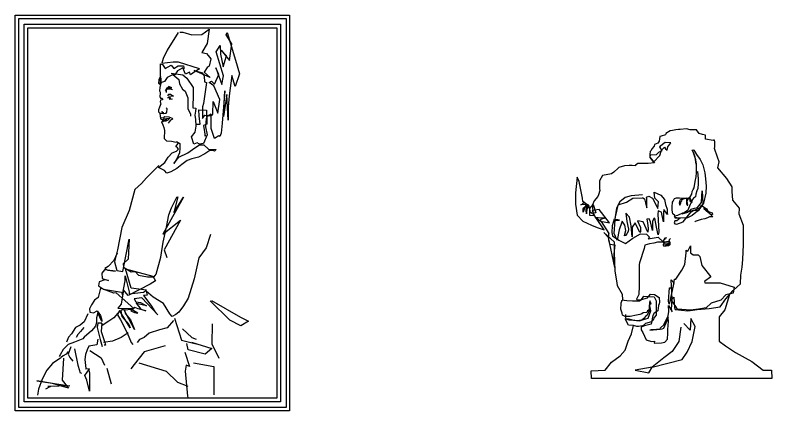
# Model space of a CAD drawing. Header units: millimetres. Extents: x 351279 to 387190, y -1289537 to -1277077.
# Drawn here: x 379071 to 380356, y -1288614 to -1287942 of the extents above; entities that cross this region are included whole.
import ezdxf

# ---------------------------------------------------------------- set-up
doc = ezdxf.new("R2010")
doc.units = ezdxf.units.MM
doc.header["$LTSCALE"] = 20
doc.layers.add('饰品', color=7, linetype='Continuous')

# ---------------------------------------------------------------- blocks, each defined once
blk = doc.blocks.new('装饰物2')
at = {"color": 8}
for points in [[(206.8, 573.3), (193.9, 575.3), (193.9, 582.1), (188.5, 583.4), (183.1, 585.4), (178.4, 591.5), (171, 591.5), (167.6, 591.5), (161.5, 592.9), (150.7, 592.2), (148, 592.2), (143.3, 591.5), (137.9, 590.2), (133.9, 589.5), (126.4, 585.4), (125.8, 582.7), (118.3, 580.7), (116.3, 580), (115, 571.9), (112.9, 568.6), (107.5, 566.5), (106.9, 563.8), (102.8, 559.1), (101.5, 556.4), (100.1, 554.4), (99.4, 550.3), (99.4, 544.3), (105.5, 536.2), (116.3, 547.7), (119, 557.1), (124.4, 561.8), (125.8, 559.1), (128.5, 557.1), (129.8, 562.5), (135.2, 569.2), (125.1, 569.9), (115.6, 562.5), (119.7, 555.7), (114.3, 553), (110.2, 549), (100.1, 548.3), (99.4, 545), (107.5, 535.5), (96.7, 534.2), (88.6, 534.2), (79.2, 534.2), (75.1, 531.5), (75.1, 530.1), (69.1, 530.8), (64.3, 530.8), (56.2, 530.1), (46.8, 527.4), (45.4, 526.1), (38, 519.3), (34, 516.6), (19.1, 513.9), (13.7, 504.5), (13.7, 491), (14.4, 488.3), (12.4, 480.9), (11, 478.2), (4.9, 470.7), (2.2, 464), (2.2, 459.9), (2.9, 446.5), (2.9, 445.1), (-2.5, 445.8), (-2.5, 457.9), (2.9, 464.7), (7.6, 450.5), (1.5, 449.2), (-1.2, 451.2), (-3.9, 462), (-14.7, 469.4), (-15.3, 475.5), (-18, 489.6), (-19.4, 497.7), (-20.7, 503.8), (-24.1, 511.2), (-26.8, 484.2), (-26.8, 465.3), (-24.1, 446.5), (-14.7, 436.3), (0.2, 429.6), (9.7, 425.5), (21.8, 421.5), (7.6, 442.4), (11.7, 442.4), (24.5, 441.7), (15.7, 439), (15.7, 436.3), (30.6, 433.6), (13, 455.9), (1.5, 454.5), (6.3, 443.1), (16.4, 435.7), (29.9, 415.4), (29.2, 414.1), (29.2, 404.6), (30.6, 397.2), (40, 395.9), (39.4, 391.1), (38, 380.3), (38, 366.8), (40, 357.4), (29.2, 408.7), (21.1, 416.8), (38.7, 401.2), (38.7, 383.7), (40, 351.3), (42.7, 335.1), (44.1, 327), (52.2, 312.2), (52.9, 302.7), (55.6, 302.1), (60.3, 301.4), (69.7, 300.7), (81.9, 300.7), (85.3, 303.4), (89.3, 308.8), (106.9, 307.5), (110.2, 300.7), (110.2, 284.5), (110.2, 276.4), (106.9, 272.4), (104.8, 268.3), (102.1, 265), (92, 262.3), (89.3, 259.6), (86.6, 258.2), (79.9, 257.5), (77.2, 257.5), (71.8, 258.9), (63, 259.6), (57.6, 270.4), (63.7, 270.4), (71.8, 268.3), (81.9, 267), (83.2, 267.7), (88.6, 269), (96.7, 271.7), (100.8, 283.9), (99.4, 292.6), (100.1, 296), (101.5, 296), (99.4, 300.7), (98.1, 292.6), (98.1, 285.9), (95.4, 283.9), (94, 281.2), (88, 280.5), (85.9, 279.1), (82.6, 277.8), (76.5, 276.4), (65.7, 274.4), (57.6, 274.4), (52.9, 276.4), (52.2, 279.8), (50.2, 286.6), (50.2, 289.3), (50.8, 293.3), (50.8, 297.4), (51.5, 300.1), (51.5, 301.4), (53.5, 302.7)], [(87, 481.1), (67.4, 479.2), (57.3, 476.7), (48.5, 469.1), (42.8, 458.4), (40.3, 443.9), (40.3, 441.4), (42.8, 450.2), (45.3, 464.1), (59.9, 468.5), (70.6, 475.4), (86.3, 476), (87.6, 476), (90.1, 474.1), (92, 467.2), (94.5, 459), (94.5, 474.8), (93.9, 477.3), (97.7, 478.6), (104, 475.4), (111.6, 460.3), (112.8, 457.8), (114.1, 469.1), (107.8, 475.4), (106.5, 485.5), (117.9, 480.4), (124.2, 472.9), (126.1, 464.7), (128.6, 456.5), (128.6, 450.2), (129.2, 447.7), (122.9, 455.9), (122.3, 450.8), (122.3, 444.5), (122.3, 435.1), (119.1, 451.4), (113.5, 454), (112.8, 448.3), (114.7, 418), (113.5, 413), (110.9, 426.2), (107.8, 441.4), (105.9, 440.7), (104, 435.7), (104, 420.6), (100.2, 435.1), (98.3, 440.1), (94.5, 439.5), (95.2, 433.2), (96.4, 423.7), (95.8, 417.4), (88.2, 435.1), (78.1, 436.9), (83.2, 425.6), (83.2, 418.7), (82.6, 416.8), (74.4, 433.2), (69.3, 426.2), (69.3, 409.8), (67.4, 428.1), (64.9, 443.3), (58.6, 449.6), (60.5, 435.7), (63, 422.4), (62.4, 418.7), (60.5, 414.9), (58, 411.7), (56.1, 411.1), (56.7, 414.3), (58.6, 420.6), (56.7, 429.4), (52.3, 436.3), (51.7, 434.4), (47.2, 421.8), (44.1, 404.2), (39, 415.5), (40.3, 438.2), (47.9, 438.2), (39, 439.5), (35.3, 428.1), (34.6, 416.8), (35.9, 411.1), (46.6, 404.2), (58, 398.5), (70.6, 407.3), (83.2, 414.9), (93.9, 414.3), (99, 409.2), (96.4, 406.1), (113.5, 409.2), (122.3, 400.4), (112.2, 400.4), (105.9, 399.1), (99, 397.9), (90.8, 395.3), (89.5, 389.7), (81.9, 365.7), (81.3, 362.6), (81.3, 354.4), (81.3, 332.3), (81.3, 326), (80.7, 311.5), (76.9, 303.9), (78.1, 302.7), (85.1, 303.3), (95.2, 305.8), (100.2, 312.1), (107.2, 311.5), (115.4, 306.5), (116, 298.9), (115.4, 295.7), (114.1, 293.2), (112.8, 283.8), (106.5, 280), (104.6, 276.2), (102.1, 264.2), (101.5, 261.1), (90.1, 258.5), (84.5, 256), (84.5, 251.6), (87.6, 247.2), (93.3, 234.6), (102.1, 232.1), (107.2, 232.7), (106.5, 228.9), (119.1, 229.5), (124.8, 230.8), (129.2, 235.9), (129.9, 245.9), (129.9, 252.2), (131.1, 266.1), (130.5, 272.4), (128, 266.7), (122.3, 254.1), (119.8, 252.9), (101.5, 251.6), (99.6, 251), (116.6, 252.9), (117.3, 254.8), (122.9, 260.4), (130.5, 275.6), (131.8, 283.1), (131.1, 293.2), (137.4, 282.5), (136.2, 286.3), (137.4, 303.9), (135.5, 336.7), (140, 331.7), (132.4, 295.1), (131.1, 300.2), (133, 322.8), (138.7, 322.8), (141.2, 338), (143.7, 338), (153.8, 353.1), (158.9, 362.6), (160.8, 382.7), (160.8, 387.1), (163.9, 385.3), (168.3, 394.1), (168.3, 382.7), (172.8, 379), (181.6, 379), (184.1, 376.4), (187.9, 360.7), (203, 341.8), (192.3, 333.6), (192.9, 331.7), (218.8, 331.7), (242.8, 324.1), (240.9, 314), (228.3, 310.9), (220.1, 302), (203.7, 297), (194.8, 288.8), (182.2, 286.9), (168.3, 285), (146.3, 286.9), (143.7, 291.3), (135.5, 302.7), (140, 307.1), (141.2, 289.4), (142.5, 286.3), (163.9, 283.8), (179.7, 286.3), (199.9, 288.2), (218.8, 290.7), (228.3, 304.6), (240.9, 318.4), (253.5, 329.8), (254.1, 344.3), (256, 358.1), (257.3, 371.4), (258.5, 396.6), (258.5, 414.9), (258.5, 428.8), (251, 448.3), (251.6, 458.4), (240.3, 472.2), (239, 486.7), (239, 494.3), (230.2, 508.8), (215, 527.1), (216.9, 537.2), (214.4, 544.7), (209.3, 559.9), (210, 562.4), (210, 571.2), (209.3, 573.7), (207.5, 573.7)], [(171.4, 555.9), (172.6, 557.5), (173.9, 557.1), (175.1, 555), (178.8, 549.7), (184.6, 541), (189.2, 531.9), (192.5, 518.3), (194.1, 508), (194.9, 495.6), (194.5, 483.7), (190.4, 466.8), (184.2, 457.7), (180.5, 453.1), (171, 446.1), (163.1, 442), (150.8, 441.2), (142.1, 441.2), (141.7, 446.1), (138.4, 448.6), (137.1, 455.2), (137.1, 460.6), (137.6, 468.8), (139.2, 470.5), (141.3, 475), (144.6, 475.8), (147.9, 475.8), (149.9, 475.8), (154.1, 475.4), (158.2, 475.4), (164.4, 475.4), (168.1, 477.5), (170.6, 482.4), (171.4, 486.6), (173.1, 489.9), (174.7, 492.7), (176.4, 503.5), (178, 511.3), (178.8, 518.3), (178.8, 527.4), (178.8, 533.2), (177.6, 540.6), (173.5, 552.2), (171.8, 555.5), (173.9, 550.5), (175.5, 545.6), (176.4, 541.4), (176.8, 535.7), (178, 531.5), (178, 518.7), (180.1, 520.4), (181.3, 508.4), (181.3, 500.2), (180.9, 491.9), (179.3, 487.8), (177.6, 482.4), (176.8, 477.5), (173.5, 475.4), (171.8, 472.9), (169.8, 468), (167.7, 464.7), (164, 455.2), (162.7, 453.6), (156.5, 449.8), (154.5, 449), (163.6, 451.5), (169.8, 456.4), (175.1, 458.1), (180.1, 459.7), (187.1, 468), (187.9, 478.7), (188.3, 487.8), (189.6, 465.5), (184.2, 458.9), (175.9, 455.2), (168.9, 453.1), (162.7, 451.5), (154.9, 449.8), (146.6, 446.1), (141.3, 444.9), (140.9, 444.1), (144.6, 442.4), (147.9, 442), (150.8, 441.2), (145, 437), (141.7, 436.6), (140.4, 433.7), (141.7, 431.7), (145.4, 430.9), (155.7, 435), (169.8, 452.3), (173.9, 455.2), (183, 455.2), (184.6, 459.3), (186.7, 463.5), (195.8, 457.3), (197, 454.4), (198.7, 452.7), (205.3, 450.2), (205.7, 447.8), (203.6, 446.9), (202.4, 447.4), (193.7, 456.4), (190.8, 457.7), (198.7, 450.7), (200.3, 450.2), (206.1, 443.6), (200.7, 443.6), (197, 442), (192.9, 440.3), (186.3, 439.1), (181.3, 437.5), (176.4, 435.8), (175.9, 435.4)], [(155.1, 474.8), (150.1, 472.2), (149.4, 467.2), (150.1, 463.4), (151.9, 467.2), (151.9, 469.1), (153.8, 471), (154.5, 472.9), (156.4, 474.1), (162, 476), (161.4, 472.2), (161.4, 469.7), (161.4, 467.2), (161.4, 465.9), (162.7, 463.4), (163.9, 463.4), (163.3, 466.6), (162.7, 470.4), (164.6, 474.1), (166.5, 476), (167.1, 471), (169.6, 469.1), (169.6, 467.8), (170.9, 467.8), (171.5, 468.5), (167.7, 475.4)], [(-3.2, 459.6), (-5.7, 459.6), (-7.6, 457.1), (-8.3, 450.2), (-8.3, 448.9), (-8.9, 454.6), (-8.3, 459.6), (-7, 460.9), (-4.5, 463.4), (-6.4, 463.4), (-8.9, 462.8), (-10.8, 460.3), (-14, 451.4), (-14, 453.3), (-14, 457.1), (-12.7, 459), (-9.5, 462.2), (-8.9, 464.7), (-17.7, 464.1), (-15.8, 465.3), (-13.3, 467.2), (-10.8, 467.2)], [(122.2, 400.8), (125.2, 400.5), (129.1, 400.9), (131, 402), (132.1, 402.5), (132.4, 401.3), (131.7, 398.6), (131.2, 397.5), (129.5, 396.6), (126.3, 396.6), (123.5, 397.1), (122.9, 398.2), (122.4, 397.5), (121.9, 396.4), (121.8, 395.8), (122.6, 394.6), (123.7, 394.6), (127, 394.6), (129.5, 394.9), (131.4, 396.5), (132.5, 397.1), (133.2, 399.9), (132.5, 401.2), (133.1, 401.4), (133.5, 400.2), (133.5, 398.8), (133.1, 396.1), (132.5, 395.3), (131, 394.4), (128.8, 394.2), (126.6, 394.2), (125.5, 394.2), (125.4, 394.3), (133.6, 396.6), (133.9, 399.5), (133.5, 400.5), (132.9, 401.7), (132.4, 402.4), (132.1, 402.1), (131.8, 401.6), (132.1, 400.2), (131.6, 399.4), (131.2, 398.3), (130.6, 397.6), (129.5, 397.5), (128.1, 397.2), (127, 397.1), (125.1, 397.1), (124, 397.6), (123.6, 398.8), (123.3, 399.9), (122.4, 401.3), (122.5, 402.1), (123.2, 404.3), (124.6, 405.8), (125.4, 406.5), (126.2, 407.5), (127.7, 407.9), (127.3, 408.2), (124.7, 407.6), (123.9, 405.8), (123.3, 404.7), (122.5, 402.8), (121.9, 401.4), (124, 400.9), (126.5, 401), (127.7, 401.3), (128, 401.6), (130.5, 402), (132.1, 402.7), (132.7, 404.6), (132.7, 405.4), (133.1, 405.6), (134.2, 406.8)], [(234.6, 311.5), (226.5, 285.8), (216.9, 273.8), (216.9, 244.8), (216.9, 232.7), (227.7, 224.3), (244.6, 213.4), (272.4, 197.8), (291.7, 183.3), (306.2, 183.3), (306.6, 168.9), (0, 168.9), (-0.5, 182.1), (23.6, 183.3), (34.5, 196.6), (49, 207.4), (57.4, 217.1), (62.3, 232.7), (68.3, 244.8), (71.8, 258.9)], [(100.1, 287.2), (94.7, 276.4), (92, 274.4), (89.3, 271), (85.9, 268.3), (77.8, 267), (73.8, 267.7), (64.3, 268.3), (58.9, 269.7), (58.3, 273.1), (58.3, 277.8)], [(152.1, 256.1), (148.4, 231.9), (137.5, 214.9), (122.9, 204), (103.5, 188.2), (74.3, 183.3), (97.4, 178.5), (103.5, 188.2), (154.5, 201.5), (163, 213.7), (171.5, 231.9), (176.4, 257.3), (169.1, 270.7), (167.9, 251.3), (167.9, 251.3), (167.9, 251.3), (156.9, 262.2)]]:
    blk.add_lwpolyline(points, dxfattribs=at)
blk = doc.blocks.new('A$C3ABA43EB')
at = {"layer": '饰品', "color": 2}
blk.add_lwpolyline([(0, 672.2), (466.1, 672.2), (466.1, 0), (0, 0)], close=True, dxfattribs=at)
at = {"layer": '饰品', "color": 8}
for points in [[(6, 666.2), (460.1, 666.2), (460.1, 6), (6, 6)], [(15.6, 656.6), (450.5, 656.6), (450.5, 15.6), (15.6, 15.6)]]:
    blk.add_lwpolyline(points, close=True, dxfattribs=at)
at = {"layer": '饰品', "color": 7}
blk.add_lwpolyline([(21.6, 650.6), (444.5, 650.6), (444.5, 21.6), (21.6, 21.6)], close=True, dxfattribs=at)
at = {"layer": '饰品', "color": 8}
for points in [[(277.1, 642.8), (258.2, 612.8), (251.5, 598.4), (249.3, 590.6), (268.2, 592.9), (277.1, 592.9), (312.6, 581.8), (311.4, 579.6), (305.9, 576.2), (298.1, 570.7), (295.9, 575.1), (289.3, 571.8), (284.8, 582.9), (275.9, 577.3), (271.5, 570.7), (267.1, 570.7), (258.2, 566.3), (253.8, 559.6), (247.1, 557.4), (247.1, 560.7), (247.1, 569.6), (247.1, 589.5), (250.4, 588.4), (254.9, 581.8), (264.8, 587.3), (269.3, 581.8), (277.1, 586.2), (285.9, 586.2), (287, 581.8)], [(279.5, 643.2), (284.6, 643.5), (299.9, 638.5), (317.3, 639.2), (329.3, 648.3), (326.1, 623.9), (317.3, 608.6), (325, 607.2), (327.9, 603.5), (332.3, 597.7), (329.7, 585.3), (326.1, 583.2), (321.3, 575.1), (331.2, 566.4), (304.2, 578.1), (318.1, 574.4), (321.3, 568.6), (321.7, 559.1), (325.3, 558), (320.2, 522), (318.1, 516.2), (318.1, 496.6), (322.4, 502.4), (332.3, 501.3), (335.9, 503.8), (336.6, 525.3), (344.3, 505.7), (347.9, 528.9), (337.3, 551.9), (329.3, 557.7), (333.3, 560.2), (338.8, 554.8), (345.7, 571.5), (341, 582.8), (350.8, 554.4), (353.7, 569.3), (341.4, 610.1), (348.3, 620.6), (349, 606.1), (353.4, 584.2), (358.8, 603.2), (350.1, 612.6), (364.3, 595.2), (367.9, 623.2), (358.5, 638.8), (359.9, 642.5), (374.5, 595.9), (381, 572.2), (373.8, 550.8), (368.3, 569.7), (363.6, 535.1), (361.7, 516.6), (362.1, 493.7), (359.6, 537.3), (354.1, 499.8), (356.3, 543.5), (351.9, 488.9), (350.1, 471.5), (347.5, 466), (345.7, 467.1), (338.4, 462.4), (333, 479.8), (333, 504.2), (326.4, 500.2), (324.2, 496.6), (323.5, 482.4), (326.4, 468.9), (319.9, 454.4), (313, 452.9), (309.3, 455.4), (303.5, 452.9), (299.5, 465.6), (305.7, 473.6), (307.9, 486.7), (314.4, 486.7), (312.6, 501.3), (311.9, 511.5), (325, 510.7), (325.7, 486.7), (320.2, 484.9), (322.8, 466.4), (322.8, 470.7)], [(246.9, 568.7), (244.3, 562.3), (243.7, 556.4), (246.1, 555.2), (247.5, 565.7), (247.3, 556.4), (245.5, 549), (245.3, 543.4), (246.1, 541.4), (246.5, 539), (245.5, 534.1), (247.1, 531.3), (249.3, 530.9), (250.3, 530.1), (250.3, 529.3), (250.1, 528.1), (248.9, 528.1), (246.9, 527.5), (246.5, 525.3), (247.1, 522.9), (247.5, 521.3), (246.5, 518.5), (245.3, 516), (243.3, 511.6), (243.3, 508), (245.1, 506), (245.9, 505.6), (246.3, 500.4), (246.7, 496.1), (250.7, 494.1), (252.5, 496.3), (261.4, 497.3), (261.8, 496.3), (259.2, 493.9), (255.9, 491.9), (248.7, 491.1), (250.9, 485.7), (252.5, 481.1), (253.7, 476), (253.1, 462.6), (256.9, 458.4), (265.4, 458), (273.4, 456.5)], [(264.8, 573.5), (284.7, 570.7), (291.7, 564.9), (302.2, 549), (302.4, 538), (301.6, 514.8), (307, 514), (306.6, 509), (305.4, 502.2), (306.4, 495.1), (306.8, 484.1)], [(268, 571.5), (278.1, 562.7), (278.9, 555.4), (284.5, 546.6), (288.7, 543), (293.1, 531.5), (293.1, 513.8), (297.6, 503.8), (297.6, 500.8)], [(257.1, 540.6), (257.8, 548.6), (264.8, 548.8), (266.4, 548.6), (260.8, 550.8), (257.8, 547.4), (256.1, 545.6), (255.5, 543), (258.2, 546.2), (260, 547), (263, 546.8), (267.4, 545.6)], [(258.8, 532.1), (263, 532.5), (263.8, 530.7), (261.8, 529.7), (267, 529.9)], [(259.8, 535.3), (260.2, 538), (263.8, 537.8), (269, 534.7), (264.8, 534.3), (260.6, 534.1)], [(246.9, 505.8), (249.7, 505.6), (251.5, 505.2), (249.7, 508.4), (248.9, 507.4), (250.1, 506.8), (251.3, 507.4), (251.9, 505), (256.5, 505.8), (257.4, 507.6), (258.2, 513), (256.7, 514.2)], [(247.9, 498.2), (252.5, 498), (254.1, 500.2), (261, 499.4), (266.6, 497.3), (267, 495.7), (263.6, 493.5), (261.4, 490.9), (260, 488.5)], [(249.7, 494.9), (250.7, 490.7), (252.7, 493.9), (254.3, 493.9), (256.7, 495.3), (258.2, 493.7)], [(274.2, 457.8), (279.7, 454.3), (279.7, 446.1), (279, 438.5), (274.9, 428.2), (269.4, 420), (278.3, 431), (293.5, 438.5), (305.1, 446.8), (313.4, 451.6), (320.3, 451.6), (328.5, 444.7), (341.6, 444), (338.8, 441.3), (336.1, 442), (330.6, 442), (322.3, 436.5), (311.3, 431), (300.3, 428.2), (292.1, 425.5), (283.1, 418.6), (274.9, 411.7), (264.6, 406.2), (257.7, 403.5), (253.6, 408.3), (243.3, 413.1), (254.3, 422), (259.8, 431), (266.7, 438.5), (274.2, 441.3), (277.6, 444.7), (275.6, 446.8), (272.8, 448.8), (277, 454.3)], [(244, 416.5), (231.6, 404.2), (223.3, 395.9), (214.4, 386.3), (203.4, 376), (193.8, 340.3), (181.4, 311.4), (173.9, 273.6), (169, 253), (172.5, 238.6), (182.8, 236.5), (193.8, 291.5), (191.7, 257.8), (183.5, 249.6), (184.2, 244.1), (197.2, 235.9), (204.1, 236.5), (209.6, 230.4), (224.7, 227.6), (236.4, 227.6), (239.8, 232.4), (247.4, 261.3), (251.5, 286.7), (257, 312.1), (261.2, 332.7), (265.3, 345.1), (274.9, 363), (276.3, 363.6), (269.4, 336.8), (285.9, 363), (250.8, 300.4), (281.1, 323.8), (252.9, 273.6), (257.7, 260.6)], [(331.9, 299.7), (324.4, 277.1), (312, 259.9), (303.8, 224.2), (294.1, 191.2), (285.9, 178.2), (278.3, 167.8), (272.8, 163.7), (266.7, 160.3), (262.5, 165.1), (252.2, 182.3), (234.3, 193.3), (222.7, 203.6), (224, 196.7), (217.8, 196), (230.2, 179.5), (237.1, 168.5), (242.6, 163), (215.1, 191.9), (202, 190.5), (204.8, 185), (213, 184.3), (223.3, 178.2), (208.2, 181.6), (205.5, 183), (213.7, 172.7), (222, 169.9), (208.9, 173.3), (203.4, 175.4), (196.5, 169.9), (202.7, 167.2), (208.2, 165.8), (197.9, 172), (185.5, 171.3), (187.6, 165.1), (195.9, 154.8), (202.7, 138.3), (184.2, 173.3), (179.4, 169.9), (181.4, 160.3), (193.1, 146.6), (195.2, 141.1), (177.3, 170.6), (173.9, 163), (178.7, 154.8), (190.4, 132.8), (197.2, 116.3), (200, 112.9)], [(173.2, 268), (167.7, 255.6), (158, 245.3), (152.5, 241.9), (157.4, 239.2), (170.4, 237.1), (151.9, 239.8), (147, 233.7), (147.7, 224.7), (158.7, 221.3), (152.5, 222.7), (142.9, 219.2), (141.6, 212.4), (149.8, 206.9), (180.7, 201.4), (182.1, 197.3), (186.9, 220.6), (186.9, 229.5), (193.8, 202.1), (193.8, 198.6), (217.8, 201.4), (223.3, 204.8), (197.2, 208.2), (187.6, 241.2), (233.7, 228.9), (238.5, 220.6), (229.5, 215.1), (191.7, 195.9), (184.2, 205.5), (180, 181.5), (174.5, 174.6), (201.4, 173.9), (171.8, 200.7), (167.7, 200), (145, 208.2), (140.9, 192.4), (134.7, 188.3), (129.9, 180.1), (126.4, 173.2), (127.1, 167.7), (133.3, 166.3), (139.5, 169.8), (145, 162.2), (147, 154), (147, 151.9), (140.2, 166.3), (138.1, 158.1), (138.1, 149.9), (136.7, 143.7), (129.9, 136.1), (117.5, 125.1), (114.7, 122.4), (101, 116.9), (90, 112.8), (81.8, 104.5), (76.3, 94.9), (74.9, 92.1)], [(333.3, 187.6), (382.8, 159.4), (396.6, 152.5), (383.5, 144.3), (364.9, 153.9), (331.3, 186.9)], [(177.3, 169.1), (167.7, 158.1), (159.4, 152.6), (147.7, 145), (147, 149.2), (146.4, 134.7), (149.8, 123.1), (152.5, 116.2), (153.2, 111.4), (151.2, 111.4)], [(123.7, 165), (117.5, 151.2), (110.6, 145.7), (102.4, 141.6), (95.5, 130.6), (90.7, 125.1), (87.2, 116.9)], [(270.8, 157.3), (282.5, 120.2), (307.2, 114.1)], [(116.8, 141.6), (111.3, 134.7), (106.5, 129.9), (103.7, 124.4)], [(147, 149.2), (140.2, 149.2), (139.5, 141.6), (144.3, 121), (147.7, 109.3)], [(268.7, 153.4), (258.4, 141.1), (245.3, 137.6), (227.5, 132.1), (219.2, 124.6), (211, 121.1), (207.5, 116.3)], [(334.7, 147.7), (334, 114.1), (345.7, 89.3)], [(191.7, 132.7), (180, 124.4), (165.6, 118.3), (149.8, 116.2)], [(284.5, 139.5), (300.3, 124.4), (307.2, 121.6)], [(140.2, 121.7), (138.8, 112.1), (125.1, 110), (122.3, 103.8), (119.6, 95.6), (118.2, 87.3), (120.2, 72.2)], [(299.6, 116.8), (334, 105.8), (323, 96.2), (294.1, 103.8), (291.4, 114.7)], [(94.8, 108.6), (90, 96.3), (92.7, 90.8), (98.2, 84.6)], [(101, 105.2), (106.5, 77.7), (109.2, 68.8), (109.9, 65.4), (112.7, 64)], [(255, 110.6), (219.2, 100.3), (202, 79), (196.5, 71.5)], [(77.6, 90), (63.2, 80.4), (53.6, 69.4), (46, 53.6), (39.8, 37.1), (37.8, 26.8)], [(90, 101.1), (86.6, 96.3), (81.8, 93.5), (78.3, 90.8)], [(127.1, 102.5), (146.4, 90.1), (151.9, 77.7)], [(288, 99.6), (296.2, 75.6), (290.7, 77.7), (288.6, 67.3), (292.8, 24.8), (293.5, 22.7)], [(82.4, 89.3), (79.7, 52.2), (90.7, 38.5), (63.2, 46.7), (37.1, 50.9), (92.7, 42.6), (55.6, 41.2), (59.8, 41.2), (51.5, 37.1)], [(210.3, 81.8), (256.3, 67.3), (275.6, 48.8), (293.5, 41.9)], [(303.1, 81.8), (337.4, 75.6), (337.4, 27.5)], [(124.4, 72.2), (126.4, 63.9), (126.4, 33.7), (121.6, 52.2), (118.2, 59.8), (126.4, 71.5), (119.6, 70.8)], [(156, 72.8), (162.9, 46)]]:
    blk.add_lwpolyline(points, dxfattribs=at)

msp = doc.modelspace()

# ---------------------------------------------------------------- block references
msp.add_blockref('装饰物2', (380049.179, -1288727.737))
at = {"layer": '饰品'}
msp.add_blockref('A$C3ABA43EB', (379070.51, -1288613.694), dxfattribs=at)

doc.saveas('drawing.dxf')
